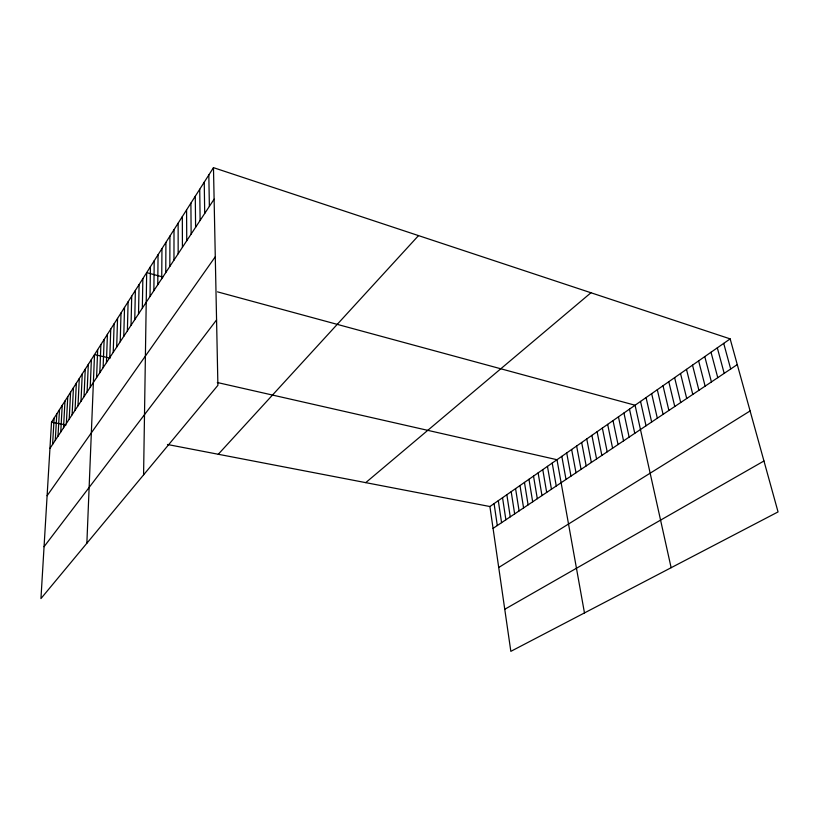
<?xml version="1.0" encoding="UTF-8"?>
<svg xmlns="http://www.w3.org/2000/svg" width="819" height="819" viewBox="0 0 819 819"><rect width="100%" height="100%" fill="white"/><g stroke="black" fill="none" stroke-linecap="round" stroke-linejoin="round"><path stroke-width="1.23" d="M173.966 260.135L174.007 229.678M169.83 266.41L169.932 236.077M165.755 272.604L165.919 242.383M161.732 278.706L161.957 248.597M157.77 284.715L158.057 254.729M153.87 290.643L154.207 260.78M150.02 296.488L150.42 266.748M143.581 474.897L146.673 272.625L162.817 277.006M142.342 308.139L142.854 278.634M138.524 313.933L139.087 284.551M134.756 319.656L135.37 290.387M131.04 325.297L131.705 296.15M127.385 330.856L128.092 301.822M123.771 336.333L124.529 307.422M120.209 341.748L121.017 312.95M116.697 347.082L117.547 318.407M113.227 352.344L114.128 323.781M109.807 357.534L110.749 329.084M106.439 362.653L107.412 334.326M103.112 367.7L104.126 339.496M99.826 372.696L100.88 344.594M96.581 377.61L97.676 349.631M86.865 543.243L94.513 354.607L110.135 358.159M90.223 387.264L91.39 359.51M87.111 391.994L88.309 364.353M80.989 401.29L82.258 373.863M84.029 396.672L85.258 369.144M77.989 405.835L79.289 378.532M75.031 410.339L76.351 383.138M72.103 414.783L73.454 387.684M66.359 423.505L67.772 396.621M69.205 419.164L70.598 392.188M63.534 427.784L64.977 401.013M57.995 436.189L59.5 409.633M60.749 432.012L62.224 405.344M55.282 440.315L56.808 413.861M52.59 444.389L54.146 418.048M213.472 167.649L51.515 422.184L40.95 598.576L217.895 385.329L213.472 167.649L730.159 338.882L778.05 511.916L510.841 651.351L489.905 506.531L730.159 338.882M49.939 448.423L214.117 199.181M47.113 495.72L215.284 256.757M44.052 546.713L216.564 319.922M218.274 454.269L418.519 235.596M365.735 482.637L590.97 292.752M493.058 528.378L737.274 364.588M498.72 567.495L750.102 410.943M504.76 609.275L763.953 460.984M51.515 422.184L66.052 424.979M167.465 444.492L489.905 506.531M217.311 382.514L556.992 459.715L584.469 612.929M217.506 291.861L635.073 405.231L671.13 567.71M723.709 343.386L730.691 369M717.321 347.84L724.191 373.351M711.015 352.231L717.772 377.672M704.78 356.593L711.414 381.93M698.617 360.892L705.128 386.138M692.516 365.151L698.924 390.305M686.486 369.359L692.782 394.43M680.517 373.515L686.711 398.505M674.621 377.631L680.702 402.528M668.785 381.705L674.764 406.511M663.011 385.729L668.888 410.452M657.309 389.721L663.083 414.342M651.658 393.652L657.329 418.202M646.068 397.553L651.648 422.01M640.54 401.412L646.027 425.788M629.473 409.142L634.766 433.343M623.935 413.001L629.135 437.121M618.447 416.83L623.556 440.857M613.021 420.618L618.048 444.553M607.657 424.365L612.592 448.208M602.354 428.061L607.196 451.832M597.102 431.726L601.852 455.415M591.902 435.36L596.58 458.957M586.752 438.943L591.349 462.459M581.664 442.495L586.179 465.929M576.627 446.017L581.06 469.359M571.642 449.498L576.003 472.758M566.707 452.938L570.986 476.115M561.824 456.347L566.021 479.443M552.201 463.063L556.255 485.995M547.461 466.369L551.443 489.219M542.772 469.645L546.683 492.414M538.124 472.88L541.973 495.577M533.527 476.095L537.305 498.71M528.972 479.269L532.678 501.812M524.457 482.422L528.101 504.883M519.993 485.534L523.576 507.913M515.571 488.626L519.092 510.923M511.189 491.676L514.649 513.902M506.848 494.707L510.247 516.861M502.549 497.706L505.886 519.778M498.3 500.675L501.576 522.676M494.082 503.613L497.297 525.542M208.825 174.959L209.377 206.378M204.238 182.166L204.709 213.452M199.723 189.261L200.123 220.434M195.28 196.243L195.598 227.303M190.899 203.132L191.134 234.06M186.578 209.91L186.752 240.725M182.33 216.595L182.422 247.287M178.132 223.188L178.163 253.757"/></g></svg>
